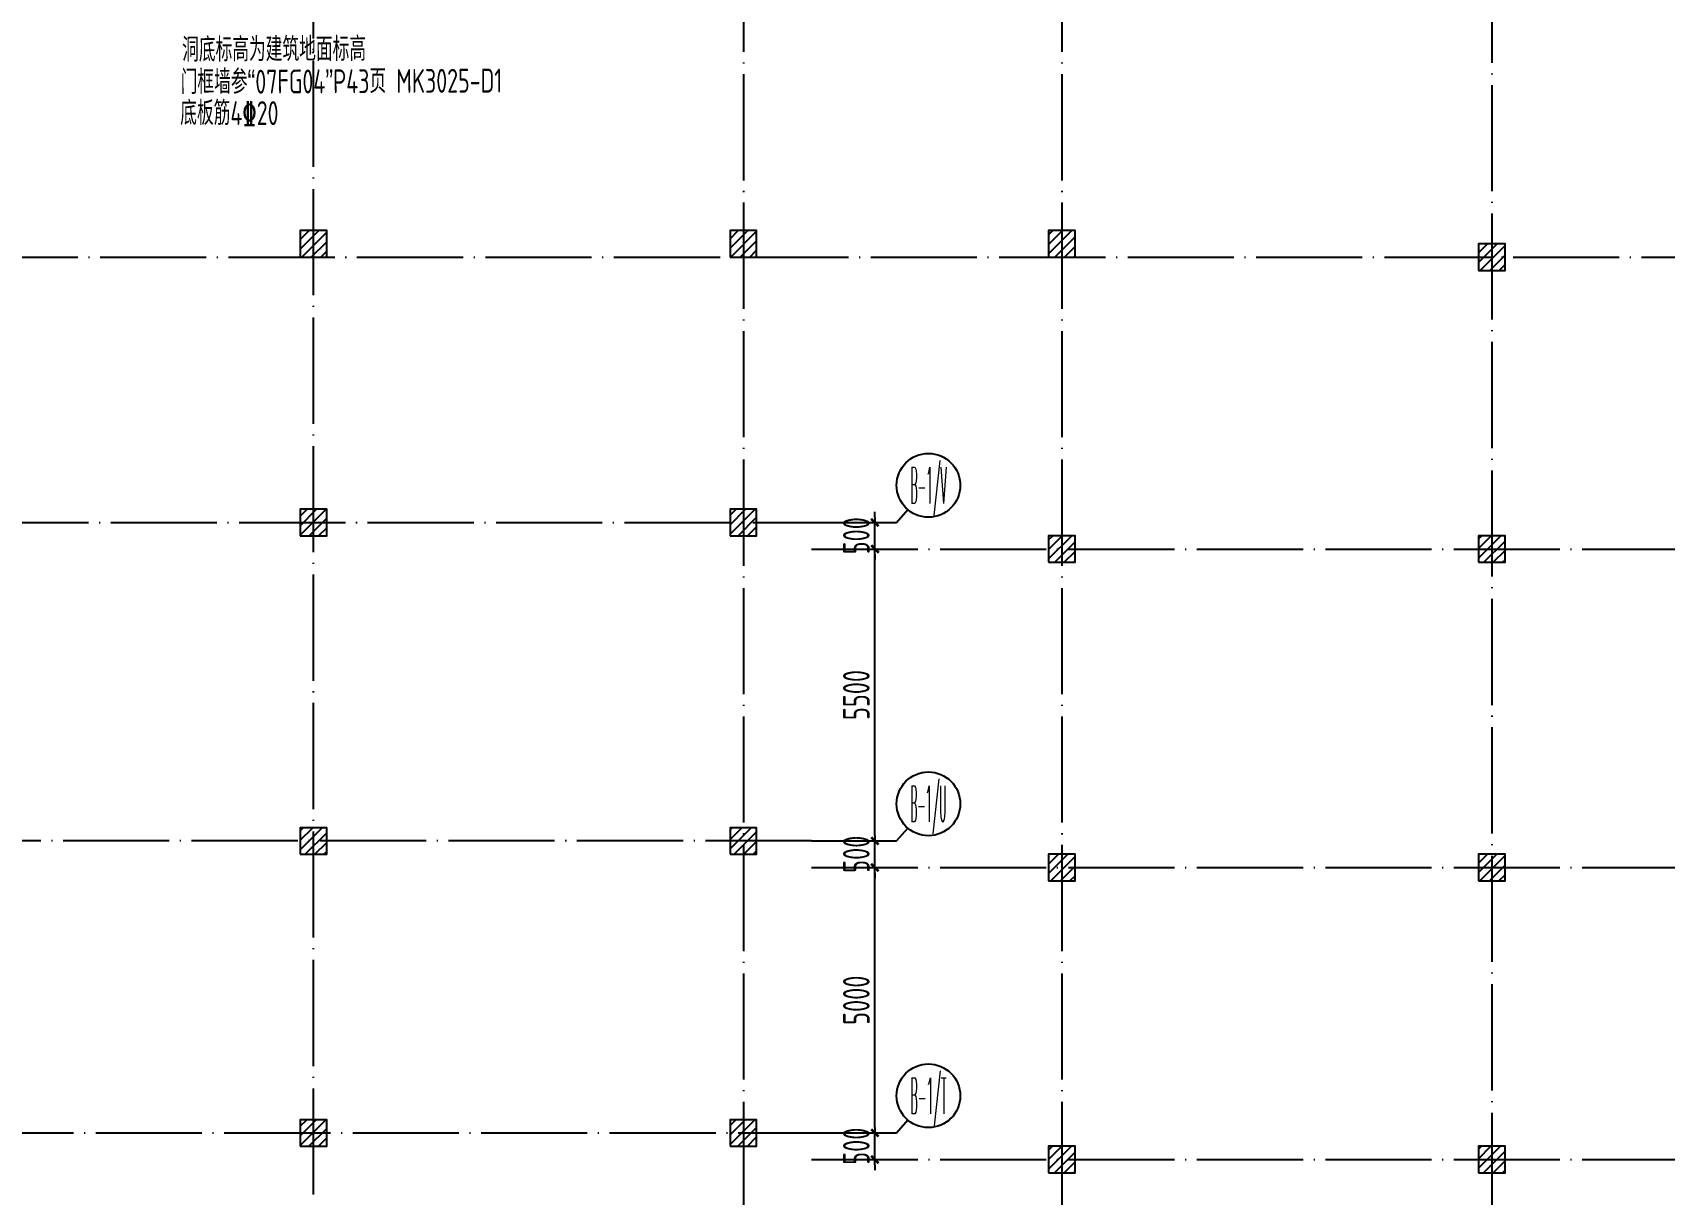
# Model space of a CAD drawing. Header units: millimetres. Extents: x 156735 to 386235, y 467499 to 703525.
# Drawn here: x 221457 to 252198, y 622838 to 644723 of the extents above; entities that cross this region are included whole.
import ezdxf
from ezdxf.enums import TextEntityAlignment as Align

# ---------------------------------------------------------------- set-up
doc = ezdxf.new("R2010")
doc.units = ezdxf.units.MM
doc.header["$LTSCALE"] = 100
doc.header["$PDMODE"] = 35
doc.header["$PDSIZE"] = 200
doc.linetypes.add('DOTE', pattern=[2.42, 2, -0.2, 0.02, -0.2])
for name, color, linetype in [('B-TEXT', 7, 'Continuous'), ('COLU', 7, 'Continuous'), ('h斜线-柱', 7, 'Continuous'), ('Q-AXIS', 3, 'Continuous'), ('Q-dote', 253, 'DOTE'), ('Q-TEXT', 2, 'Continuous')]:
    doc.layers.add(name, color=color, linetype=linetype)
doc.styles.add('_TCH_AXIS', font='COMPLEX', dxfattribs={"bigfont": 'GBCBIG'})
doc.styles.add('COMPLEX', font='tssdeng.shx', dxfattribs={"width": 0.7, "bigfont": 'tssdchn.shx'})
doc.styles.add('TSSD_Dimension', font='Tssdeng.shx', dxfattribs={"width": 0.7, "bigfont": 'hztxt.shx'})
doc.styles.add('TSSD_REIN', font='Tssdeng.shx', dxfattribs={"width": 0.7, "bigfont": 'hztxt.shx'})
doc.dimstyles.new('TSSD_100_100$0', dxfattribs={"dimtxt": 300, "dimasz": 100, "dimexe": 250, "dimexo": 250, "dimgap": 100, "dimtad": 1, "dimdec": 0, "dimzin": 0, "dimdsep": 46, "dimtxsty": 'TSSD_Dimension', "dimblk": '_tsdbk', "dimblk1": '_tsdbk', "dimblk2": '_tsdbk', "dimsah": 1, "dimcen": 0, "dimclrt": 7, "dimadec": 0, "dimazin": 0, "dimtfac": 1, "dimtdec": 0, "dimtix": 1, "dimtmove": 2, "dimatfit": 3, "dimldrblk": '_tsdbk', "dimfxl": 1, "dimtolj": 1, "dimtzin": 0, "dimarcsym": 0})
pattern_1 = [(45, (-467527.32, -323147.44), (-89.802561, 89.802561), [])]

# ---------------------------------------------------------------- blocks, each defined once
blk = doc.blocks.new('_tsdbk')
blk.add_line((-1, 0), (0, 0))
at = {"const_width": 0.5}
blk.add_lwpolyline([(-0.7, -0.7), (0.7, 0.7)], dxfattribs=at)
blk = doc.blocks.new('*D258')
at = {"layer": 'Defpoints', "color": 0}
for p in [(236132, 628995), (237325, 628995), (236132, 623995)]:
    blk.add_point(p, dxfattribs=at)
at = {"layer": 'Q-AXIS', "color": 0, "lineweight": -2}
for p, q in [((236382, 628995), (237575, 628995)), ((237325, 624095), (237325, 628895)), ((236382, 623995), (237575, 623995))]:
    blk.add_line(p, q, dxfattribs=at)
at = {"layer": 'Q-AXIS', "color": 0, "lineweight": -2, "xscale": 100, "yscale": 100, "zscale": 100}
for p, rotation in [((237325, 628995), 90), ((237325, 623995), 270)]:
    blk.add_blockref('_tsdbk', p, dxfattribs=dict(at, rotation=rotation))
at = {"layer": 'Q-AXIS', "color": 7, "insert": (236975, 626495), "char_height": 500, "attachment_point": 5, "rotation": 90, "style": 'TSSD_Dimension'}
blk.add_mtext('\\A1;5000', dxfattribs=at)
blk = doc.blocks.new('*D261')
at = {"layer": 'Defpoints', "color": 0}
for p in [(236132, 623995), (237325, 623995), (236132, 623495)]:
    blk.add_point(p, dxfattribs=at)
at = {"layer": 'Q-AXIS', "color": 0, "lineweight": -2}
for p, q in [((237325, 624095), (237325, 624195)), ((236382, 623995), (237575, 623995)), ((237325, 623495), (237325, 623995)), ((236382, 623495), (237575, 623495)), ((237325, 623395), (237325, 623295))]:
    blk.add_line(p, q, dxfattribs=at)
at = {"layer": 'Q-AXIS', "color": 0, "lineweight": -2, "xscale": 100, "yscale": 100, "zscale": 100}
for p, rotation in [((237325, 623995), 270), ((237325, 623495), 90)]:
    blk.add_blockref('_tsdbk', p, dxfattribs=dict(at, rotation=rotation))
at = {"layer": 'Q-AXIS', "color": 7, "insert": (236975, 623745), "char_height": 500, "attachment_point": 5, "rotation": 90, "style": 'TSSD_Dimension'}
blk.add_mtext('\\A1;500', dxfattribs=at)
blk = doc.blocks.new('_AXISO')
blk.add_circle((0, 0), 0.5)
at = {"layer": 'B-TEXT', "style": 'COMPLEX', "width": 1.450893}
blk.add_attdef('A', text='', height=0.56, dxfattribs=at).set_placement((0.249375, -0.28), (0.749375, -0.28), align=Align.FIT)
blk = doc.blocks.new('*D262')
at = {"layer": 'Defpoints', "color": 0}
for p in [(236132, 634995), (237325, 634995), (236132, 629495)]:
    blk.add_point(p, dxfattribs=at)
at = {"layer": 'Q-AXIS', "color": 0, "lineweight": -2}
for p, q in [((236382, 634995), (237575, 634995)), ((237325, 629595), (237325, 634895)), ((236382, 629495), (237575, 629495))]:
    blk.add_line(p, q, dxfattribs=at)
at = {"layer": 'Q-AXIS', "color": 0, "lineweight": -2, "xscale": 100, "yscale": 100, "zscale": 100}
for p, rotation in [((237325, 634995), 90), ((237325, 629495), 270)]:
    blk.add_blockref('_tsdbk', p, dxfattribs=dict(at, rotation=rotation))
at = {"layer": 'Q-AXIS', "color": 7, "insert": (236975, 632245), "char_height": 500, "attachment_point": 5, "rotation": 90, "style": 'TSSD_Dimension'}
blk.add_mtext('\\A1;5500', dxfattribs=at)
blk = doc.blocks.new('*D263')
at = {"layer": 'Defpoints', "color": 0}
for p in [(236132, 635495), (237325, 635495), (236132, 634995)]:
    blk.add_point(p, dxfattribs=at)
at = {"layer": 'Q-AXIS', "color": 0, "lineweight": -2}
for p, q in [((236382, 635495), (237575, 635495)), ((237325, 635595), (237325, 635695)), ((237325, 634995), (237325, 635495)), ((236382, 634995), (237575, 634995)), ((237325, 634895), (237325, 634795))]:
    blk.add_line(p, q, dxfattribs=at)
at = {"layer": 'Q-AXIS', "color": 0, "lineweight": -2, "xscale": 100, "yscale": 100, "zscale": 100}
for p, rotation in [((237325, 635495), 270), ((237325, 634995), 90)]:
    blk.add_blockref('_tsdbk', p, dxfattribs=dict(at, rotation=rotation))
at = {"layer": 'Q-AXIS', "color": 7, "insert": (236975, 635245), "char_height": 500, "attachment_point": 5, "rotation": 90, "style": 'TSSD_Dimension'}
blk.add_mtext('\\A1;500', dxfattribs=at)
blk = doc.blocks.new('*D264')
at = {"layer": 'Defpoints', "color": 0}
for p in [(236132, 629495), (237325, 629495), (236132, 628995)]:
    blk.add_point(p, dxfattribs=at)
at = {"layer": 'Q-AXIS', "color": 0, "lineweight": -2}
for p, q in [((237325, 629595), (237325, 629695)), ((236382, 629495), (237575, 629495)), ((237325, 628995), (237325, 629495)), ((236382, 628995), (237575, 628995)), ((237325, 628895), (237325, 628795))]:
    blk.add_line(p, q, dxfattribs=at)
at = {"layer": 'Q-AXIS', "color": 0, "lineweight": -2, "xscale": 100, "yscale": 100, "zscale": 100}
for p, rotation in [((237325, 629495), 270), ((237325, 628995), 90)]:
    blk.add_blockref('_tsdbk', p, dxfattribs=dict(at, rotation=rotation))
at = {"layer": 'Q-AXIS', "color": 7, "insert": (236975, 629245), "char_height": 500, "attachment_point": 5, "rotation": 90, "style": 'TSSD_Dimension'}
blk.add_mtext('\\A1;500', dxfattribs=at)

msp = doc.modelspace()

# ---------------------------------------------------------------- hatches: boundary and pattern name
at = {"layer": 'h斜线-柱'}
h = msp.add_hatch(dxfattribs=at)
h.set_pattern_fill('ANSI31', color=256, scale=40, style=0)
h.set_pattern_definition(pattern_1)
h.paths.add_polyline_path([(226496.5, 640494.7), (226996.5, 640494.7), (226996.5, 640994.7), (226496.5, 640994.7)])
h = msp.add_hatch(dxfattribs=at)
h.set_pattern_fill('ANSI31', color=256, scale=40, style=0)
h.set_pattern_definition(pattern_1)
h.paths.add_polyline_path([(234596.5, 640494.7), (235096.5, 640494.7), (235096.5, 640994.7), (234596.5, 640994.7)])
h = msp.add_hatch(dxfattribs=at)
h.set_pattern_fill('ANSI31', color=256, scale=40, style=0)
h.set_pattern_definition(pattern_1)
h.paths.add_polyline_path([(240596.5, 640494.7), (241096.5, 640494.7), (241096.5, 640994.7), (240596.5, 640994.7)])
h = msp.add_hatch(dxfattribs=at)
h.set_pattern_fill('ANSI31', color=256, scale=40, style=0)
h.set_pattern_definition(pattern_1)
h.paths.add_polyline_path([(248696.5, 640244.7), (249196.5, 640244.7), (249196.5, 640744.7), (248696.5, 640744.7)])
h = msp.add_hatch(dxfattribs=at)
h.set_pattern_fill('ANSI31', color=256, scale=40, style=0)
h.set_pattern_definition(pattern_1)
h.paths.add_polyline_path([(226496.5, 635244.7), (226996.5, 635244.7), (226996.5, 635744.7), (226496.5, 635744.7)])
h = msp.add_hatch(dxfattribs=at)
h.set_pattern_fill('ANSI31', color=256, scale=40, style=0)
h.set_pattern_definition(pattern_1)
h.paths.add_polyline_path([(234596.5, 635244.7), (235096.5, 635244.7), (235096.5, 635744.7), (234596.5, 635744.7)])
h = msp.add_hatch(dxfattribs=at)
h.set_pattern_fill('ANSI31', color=256, scale=40, style=0)
h.set_pattern_definition(pattern_1)
h.paths.add_polyline_path([(240596.5, 634744.7), (241096.5, 634744.7), (241096.5, 635244.7), (240596.5, 635244.7)])
h = msp.add_hatch(dxfattribs=at)
h.set_pattern_fill('ANSI31', color=256, scale=40, style=0)
h.set_pattern_definition(pattern_1)
h.paths.add_polyline_path([(248696.5, 634744.7), (249196.5, 634744.7), (249196.5, 635244.7), (248696.5, 635244.7)])
h = msp.add_hatch(dxfattribs=at)
h.set_pattern_fill('ANSI31', color=256, scale=40, style=0)
h.set_pattern_definition(pattern_1)
h.paths.add_polyline_path([(226496.5, 629244.7), (226996.5, 629244.7), (226996.5, 629744.7), (226496.5, 629744.7)])
h = msp.add_hatch(dxfattribs=at)
h.set_pattern_fill('ANSI31', color=256, scale=40, style=0)
h.set_pattern_definition(pattern_1)
h.paths.add_polyline_path([(234596.5, 629244.7), (235096.5, 629244.7), (235096.5, 629744.7), (234596.5, 629744.7)])
h = msp.add_hatch(dxfattribs=at)
h.set_pattern_fill('ANSI31', color=256, scale=40, style=0)
h.set_pattern_definition(pattern_1)
h.paths.add_polyline_path([(240596.5, 628744.7), (241096.5, 628744.7), (241096.5, 629244.7), (240596.5, 629244.7)])
h = msp.add_hatch(dxfattribs=at)
h.set_pattern_fill('ANSI31', color=256, scale=40, style=0)
h.set_pattern_definition(pattern_1)
h.paths.add_polyline_path([(248696.5, 628744.7), (249196.5, 628744.7), (249196.5, 629244.7), (248696.5, 629244.7)])
h = msp.add_hatch(dxfattribs=at)
h.set_pattern_fill('ANSI31', color=256, scale=40, style=0)
h.set_pattern_definition(pattern_1)
h.paths.add_polyline_path([(226496.5, 623744.7), (226996.5, 623744.7), (226996.5, 624244.7), (226496.5, 624244.7)])
h = msp.add_hatch(dxfattribs=at)
h.set_pattern_fill('ANSI31', color=256, scale=40, style=0)
h.set_pattern_definition(pattern_1)
h.paths.add_polyline_path([(234596.5, 623744.7), (235096.5, 623744.7), (235096.5, 624244.7), (234596.5, 624244.7)])
h = msp.add_hatch(dxfattribs=at)
h.set_pattern_fill('ANSI31', color=256, scale=40, style=0)
h.set_pattern_definition(pattern_1)
h.paths.add_polyline_path([(240596.5, 623244.7), (241096.5, 623244.7), (241096.5, 623744.7), (240596.5, 623744.7)])
h = msp.add_hatch(dxfattribs=at)
h.set_pattern_fill('ANSI31', color=256, scale=40, style=0)
h.set_pattern_definition(pattern_1)
h.paths.add_polyline_path([(248696.5, 623244.7), (249196.5, 623244.7), (249196.5, 623744.7), (248696.5, 623744.7)])

# ---------------------------------------------------------------- linework, layer by layer
at = {"layer": 'COLU'}
for points in [[(226496.5, 640494.7), (226996.5, 640494.7), (226996.5, 640994.7), (226496.5, 640994.7)], [(234596.5, 640494.7), (235096.5, 640494.7), (235096.5, 640994.7), (234596.5, 640994.7)], [(240596.5, 640494.7), (241096.5, 640494.7), (241096.5, 640994.7), (240596.5, 640994.7)], [(248696.5, 640244.7), (249196.5, 640244.7), (249196.5, 640744.7), (248696.5, 640744.7)], [(226496.5, 635244.7), (226996.5, 635244.7), (226996.5, 635744.7), (226496.5, 635744.7)], [(234596.5, 635244.7), (235096.5, 635244.7), (235096.5, 635744.7), (234596.5, 635744.7)], [(240596.5, 634744.7), (241096.5, 634744.7), (241096.5, 635244.7), (240596.5, 635244.7)], [(248696.5, 634744.7), (249196.5, 634744.7), (249196.5, 635244.7), (248696.5, 635244.7)], [(226496.5, 629244.7), (226996.5, 629244.7), (226996.5, 629744.7), (226496.5, 629744.7)], [(234596.5, 629244.7), (235096.5, 629244.7), (235096.5, 629744.7), (234596.5, 629744.7)], [(240596.5, 628744.7), (241096.5, 628744.7), (241096.5, 629244.7), (240596.5, 629244.7)], [(248696.5, 628744.7), (249196.5, 628744.7), (249196.5, 629244.7), (248696.5, 629244.7)], [(226496.5, 623744.7), (226996.5, 623744.7), (226996.5, 624244.7), (226496.5, 624244.7)], [(234596.5, 623744.7), (235096.5, 623744.7), (235096.5, 624244.7), (234596.5, 624244.7)], [(240596.5, 623244.7), (241096.5, 623244.7), (241096.5, 623744.7), (240596.5, 623744.7)], [(248696.5, 623244.7), (249196.5, 623244.7), (249196.5, 623744.7), (248696.5, 623744.7)]]:
    msp.add_lwpolyline(points, close=True, dxfattribs=at)
at = {"layer": 'Q-AXIS'}
for p, q in [((237733.7, 635494.7), (237943.2, 635739.2)), ((236131.7, 635494.7), (237733.7, 635494.7)), ((237733.7, 629494.7), (237943.2, 629739.2)), ((236131.7, 629494.7), (237733.7, 629494.7)), ((237733.7, 623994.7), (237943.2, 624239.2)), ((236131.7, 623994.7), (237733.7, 623994.7))]:
    msp.add_line(p, q, dxfattribs=at)
at = {"layer": 'Q-dote', "ltscale": 10}
for p, q in [((234846.5, 677819.9), (234846.6, 534412)), ((240846.5, 677819.9), (240846.5, 532994.7)), ((248946.5, 655836), (248946.5, 532994.7)), ((226746.5, 617994.7), (226746.5, 651994.7)), ((191267.2, 640494.7), (366607.1, 640494.7)), ((191468, 635494.7), (236131.7, 635494.7)), ((236131.7, 634994.7), (366607.1, 634994.7)), ((236131.7, 629494.7), (191708.8, 629494.7)), ((236131.7, 628994.7), (366607.1, 628994.7)), ((210546.5, 623994.7), (236131.7, 623994.7)), ((236131.7, 623494.7), (283978.2, 623494.7))]:
    msp.add_line(p, q, dxfattribs=at)

# ---------------------------------------------------------------- block references
at = {"layer": 'Q-AXIS'}
ref = msp.add_blockref('_AXISO', (238333.7, 636194.7), dxfattribs=dict(at, xscale=1199.999999999998, yscale=1200, zscale=1200, rotation=359.9996457873818))
ref.add_attrib('A', 'B-1/V', dxfattribs={"color": 7, "height": 678.82, "rotation": 359.99965, "style": '_TCH_AXIS', "width": 0.203883}).set_placement((237994.3, 635855.3), (238673.1, 635855.3), align=Align.FIT)
ref = msp.add_blockref('_AXISO', (238333.7, 630194.7), dxfattribs=dict(at, xscale=1199.999999999998, yscale=1200, zscale=1200, rotation=359.9996457873818))
ref.add_attrib('A', 'B-1/U', dxfattribs={"color": 7, "height": 678.82, "rotation": 359.99965, "style": '_TCH_AXIS', "width": 0.2}).set_placement((237994.3, 629855.3), (238673.1, 629855.3), align=Align.FIT)
ref = msp.add_blockref('_AXISO', (238333.7, 624694.7), dxfattribs=dict(at, xscale=1199.999999999998, yscale=1200, zscale=1200, rotation=359.9996457873818))
ref.add_attrib('A', 'B-1/T', dxfattribs={"color": 7, "height": 678.82, "rotation": 359.99965, "style": '_TCH_AXIS', "width": 0.21}).set_placement((237994.3, 624355.3), (238673.1, 624355.3), align=Align.FIT)

# ---------------------------------------------------------------- texts
at = {"layer": 'Q-TEXT', "style": 'TSSD_REIN', "width": 0.7}
for s, p in [('洞底标高为建筑地面标高', (224274.2, 644174.2)), ('门框墙参“07FG04”P43页 MK3025-D1', (224246.7, 643566))]:
    msp.add_text(s, height=450, rotation=0.27833, dxfattribs=at).set_placement(p)
msp.add_text('底板筋4%%13220', height=450, dxfattribs=at).set_placement((224237.4, 642981.9))

# ---------------------------------------------------------------- dimensions: what is measured, and where the dimension line sits
at = {"layer": 'Q-AXIS'}
for base, p1, p2, picture, middle in [((237325.4, 635494.7), (236131.7, 634994.7), (236131.7, 635494.7), '*D263', (236975.4, 635244.7)), ((237325.4, 634994.7), (236131.7, 629494.7), (236131.7, 634994.7), '*D262', (236975.4, 632244.7)), ((237325.4, 629494.7), (236131.7, 628994.7), (236131.7, 629494.7), '*D264', (236975.4, 629244.7)), ((237325.4, 628994.7), (236131.7, 623994.7), (236131.7, 628994.7), '*D258', (236975.4, 626494.7)), ((237325.4, 623994.7), (236131.7, 623494.7), (236131.7, 623994.7), '*D261', (236975.4, 623744.7))]:
    dim = msp.add_linear_dim(base=base, p1=p1, p2=p2, angle=90, dimstyle='TSSD_100_100$0', override={"dimtxt": 500}, dxfattribs=at)
    dim.commit()
    dim.dimension.update_dxf_attribs({"geometry": picture, "text_midpoint": middle})

doc.saveas('drawing.dxf')
